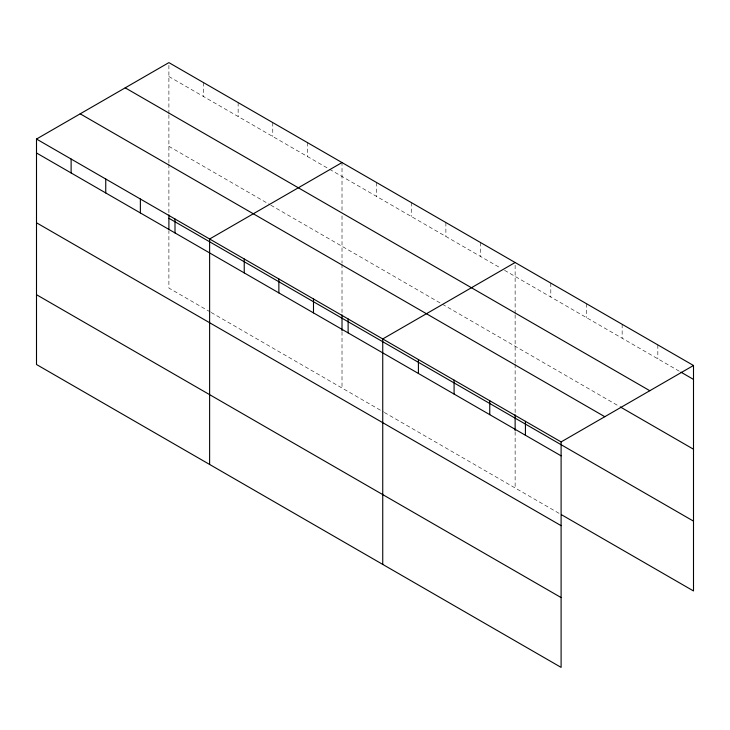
<?xml version="1.0" encoding="UTF-8"?>
<svg xmlns="http://www.w3.org/2000/svg" width="730" height="730" viewBox="0 0 730 730"><rect width="100%" height="100%" fill="white"/><g stroke="black" fill="none" stroke-linecap="round" stroke-linejoin="round"><path stroke-width="0.55" stroke-dasharray="3.65 2.74" d="M168.895 163.201L168.895 114.811M168.895 113.688L168.895 62.616M342.014 215.888L342.014 263.147M342.014 210.258L342.014 162.562M515.134 314.712L515.134 363.093M515.134 313.59L515.134 262.508M168.895 76.531L328.555 168.703M329.513 169.26L500.707 268.102M504.558 270.319L680.004 371.616M168.895 146.338L269.881 204.646M270.848 205.203L619.259 406.354M210.249 311.947L168.895 288.076L168.895 230.653M211.216 312.504L383.369 411.902M384.336 412.45L559.481 513.573M657.83 344.898L657.83 358.813M622.152 324.293L622.152 338.218M586.482 303.698L586.482 317.623M550.803 283.103L550.803 297.028M515.134 364.224L515.134 413.664M515.134 431.676L515.134 487.969M480.513 242.524L480.513 256.44M445.884 222.531L445.884 236.447M411.264 202.538L411.264 216.463M376.643 182.555L376.643 196.47M342.014 264.269L342.014 312.595M342.014 331.721L342.014 388.022M307.394 142.569L307.394 156.494M272.764 122.585L272.764 136.501M238.144 102.592L238.144 116.508M203.524 82.599L203.524 96.524M168.895 164.323L168.895 214.894"/><path stroke-width="1.09" d="M36.5 139.047L561.105 441.924L561.105 667.384L36.5 364.507L36.5 139.047L168.895 62.616L693.5 365.493L693.5 590.953L561.416 514.686M342.014 162.562L209.619 239.002L209.619 464.462M515.134 262.508L382.739 338.948L382.739 564.409M561.105 441.924L693.5 365.493M680.962 372.172L693.5 379.408M125.204 87.837L649.809 390.714M620.226 406.911L693.5 449.215M80.191 113.825L604.796 416.702M168.895 218.261L693.5 521.138M36.5 152.971L561.105 455.849M36.5 222.778L561.105 525.655M36.5 294.701L561.105 597.578M525.427 421.329L525.427 435.253M515.134 414.795L515.134 430.545M489.757 400.733L489.757 414.658M454.087 380.138L454.087 394.063M418.409 359.543L418.409 373.468M348.119 318.955L348.119 332.88M342.014 314.84L342.014 330.599M313.489 298.971L313.489 312.887M278.869 278.979L278.869 292.903M244.24 258.986L244.24 272.91M174.999 219.009L174.999 232.934M168.895 214.894L168.895 229.521M140.37 199.016L140.37 212.941M105.75 179.032L105.75 192.948M71.12 159.04L71.12 172.964"/></g></svg>
